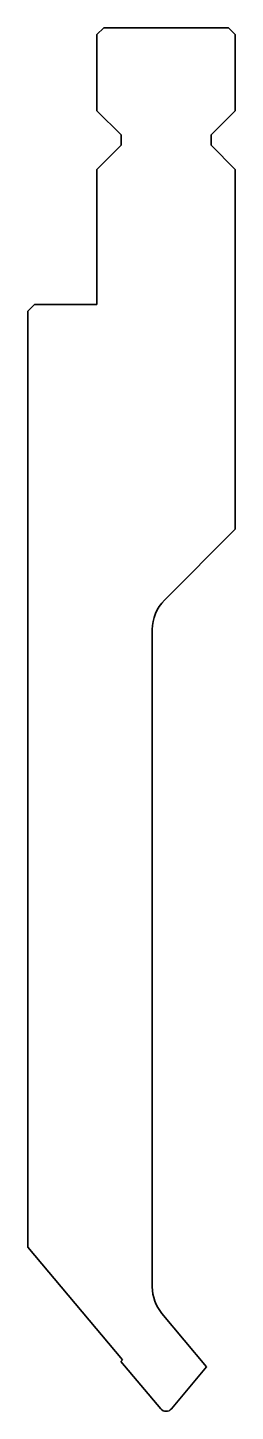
# Model space of a CAD drawing. Header units: millimetres. Extents: x -20 to 10, y 0 to 200.
import ezdxf

# ---------------------------------------------------------------- set-up
doc = ezdxf.new("R2010")
doc.units = ezdxf.units.MM
doc.header["$LTSCALE"] = 5
doc.layers.add('2', color=7, linetype='Continuous', lineweight=18)

msp = doc.modelspace()

# ---------------------------------------------------------------- linework, layer by layer
at = {"layer": '2', "color": 7, "linetype": 'Continuous', "lineweight": 35}
for p, q in [((-10, 199), (-9, 200)), ((-10, 188), (-10, 199)), ((-9, 200), (9, 200)), ((9, 200), (10, 199)), ((10, 199), (10, 188)), ((-6.5, 184.5), (-10, 188)), ((10, 188), (6.5, 184.5)), ((-6.5, 183), (-6.5, 184.5)), ((6.5, 184.5), (6.5, 183)), ((-10, 179.5), (-6.5, 183)), ((6.5, 183), (10, 179.5)), ((-10, 160), (-10, 179.5)), ((10, 179.5), (10, 127.5)), ((-20, 159), (-19, 160)), ((-19, 160), (-10, 160)), ((-20, 23.75), (-20, 159)), ((10, 127.5), (-0.24, 117.26)), ((-2, 113.01), (-2, 17.99)), ((-6.3, 7.42), (-20, 23.75)), ((-0.6, 14.13), (5.86, 6.43)), ((-6.53, 7.22), (-6.3, 7.42)), ((-0.77, 0.36), (-6.53, 7.22)), ((5.86, 6.43), (0.77, 0.36))]:
    msp.add_line(p, q, dxfattribs=at)
for centre, radius, start, end in [((4, 113.01), 6, 135, 180), ((4, 17.99), 6, 180, 220), ((0, 1), 1, 220, 320)]:
    msp.add_arc(centre, radius, start, end, dxfattribs=at)

doc.saveas('drawing.dxf')
